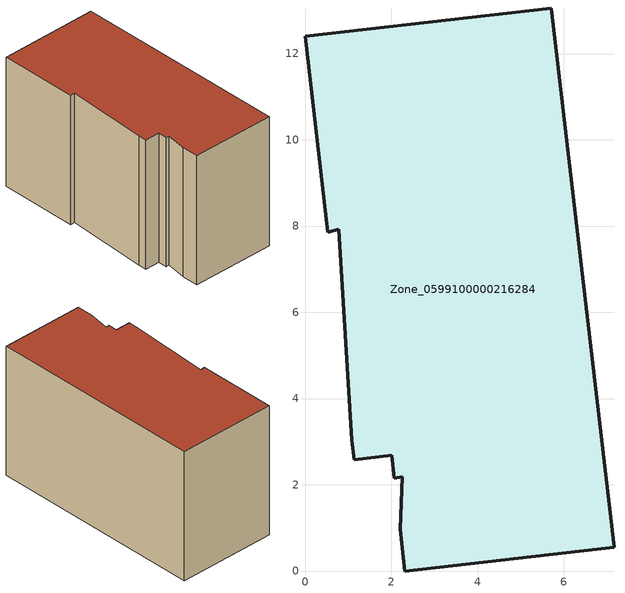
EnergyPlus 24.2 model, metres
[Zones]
Zone_0599100000216284
 floor ground (C_G): 2.25,2.19 2.07,2.15 2.01,2.68 1.13,2.58 1.08,3.04 0.78,7.92 0.52,7.86 0,12.4 5.7,13.06 7.17,0.56 2.31,0 2.2,0.96 z0
 wall outside (C_F): 5.7,13.06 0,12.4 0.52,7.86 0.78,7.92 1.08,3.04 1.13,2.58 2.01,2.68 2.07,2.15 2.25,2.19 2.2,0.96 2.31,0 7.17,0.56 5.7,13.06 z0:7.66
 roof outside (C_R): 2.07,2.15 2.25,2.19 2.2,0.96 2.31,0 7.17,0.56 5.7,13.06 0,12.4 0.52,7.86 0.78,7.92 1.08,3.04 1.13,2.58 2.01,2.68 z7.66
[BUILDING]
Pand.0599100000216284: North Axis=0; Terrain=City; Loads Convergence Tolerance Value=0.04; Temperature Convergence Tolerance Value=0.4; Solar Distribution=FullExterior; Maximum Number of Warmup Days=25; Minimum Number of Warmup Days=1
[Site:Location]
Rotterdam.The.Hague.AP_ZH_NLD Design_Conditions: Latitude=51.96; Longitude=4.45; Time Zone=1; Elevation=-4.5
[SITE:GROUNDTEMPERATURE:BUILDINGSURFACE]
18, 18, 18, 18, 18, 18, 18, 18, 18, 18, 18, 18
[MATERIAL] Thermal Absorptance=0.9; Solar Absorptance=0.7; Visible Absorptance=0.7
Name | Roughness | Thickness | Conductivity | Density | Specific Heat
G.TC.1946-1964 | MediumSmooth | 0.15 | 1 | 540 | 1210
F.TC.1946-1964 | Rough | 0.3 | 0.857143 | 1920 | 840
R.TC.1946-1964 | MediumRough | 0.2 | 0.235294 | 1500 | 1000
[CONSTRUCTION]
C_G: G.TC.1946-1964
C_F: F.TC.1946-1964
C_R: R.TC.1946-1964
[ZONE]
Zone_0599100000216284: Type=1; Multiplier=1; Ceiling Height=Autocalculate; Volume=Autocalculate; Floor Area=autocalculate; Part of Total Floor Area=Yes
[ZONEINFILTRATION:DESIGNFLOWRATE]
Infil_Zone_0599100000216284: Zone or ZoneList or Space or SpaceList=Zone_0599100000216284; Schedule=AlwaysOn; Design Flow Rate Calculation Method=Flow/Area; Flow Rate per Floor Area=0.003; Constant Term Coefficient=1; Temperature Term Coefficient=0; Velocity Term Coefficient=0; Velocity Squared Term Coefficient=0
[HVACTEMPLATE:ZONE:IDEALLOADSAIRSYSTEM]
Zone_0599100000216284: Maximum Heating Supply Air Temperature=50; Minimum Cooling Supply Air Temperature=13; Maximum Heating Supply Air Humidity Ratio=0.0156; Minimum Cooling Supply Air Humidity Ratio=0.0077; Heating Limit=NoLimit; Cooling Limit=NoLimit; Dehumidification Control Type=ConstantSensibleHeatRatio; Cooling Sensible Heat Ratio=0.7; Dehumidification Setpoint=60; Humidification Control Type=None; Humidification Setpoint=30; Outdoor Air Method=None; Outdoor Air Flow Rate per Person=0.00944; Outdoor Air Flow Rate per Zone Floor Area=0; Outdoor Air Flow Rate per Zone=0; Demand Controlled Ventilation Type=None; Outdoor Air Economizer Type=NoEconomizer; Heat Recovery Type=None; Sensible Heat Recovery Effectiveness=0.7; Latent Heat Recovery Effectiveness=0.65
[ZONECONTROL:THERMOSTAT]
ThermostatControl_Zone_0599100000216284: Zone or ZoneList=Zone_0599100000216284; Control Type Schedule=DualSetpointControlType; Control 1=Thermostat_Zone_0599100000216284; Temperature Difference Between Cutout And Setpoint=0
[THERMOSTATSETPOINT:DUALSETPOINT]
Thermostat_Zone_0599100000216284: Heating Setpoint Temperature Schedule=HeatingSetpoint_Zone_0599100000216284; Cooling Setpoint Temperature Schedule=CoolingSetpoint_Zone_0599100000216284
[SCHEDULE:COMPACT]
HeatingSetpoint_Zone_0599100000216284: Through: 12/31, For: AllDays, Until: 24:00, 21
CoolingSetpoint_Zone_0599100000216284: Through: 12/31, For: AllDays, Until: 24:00, 24
DualSetpointControlType: Through: 12/31, For: AllDays, Until: 24:00, 4
AlwaysOn: Through: 12/31, For: AllDays, Until: 24:00, 1
